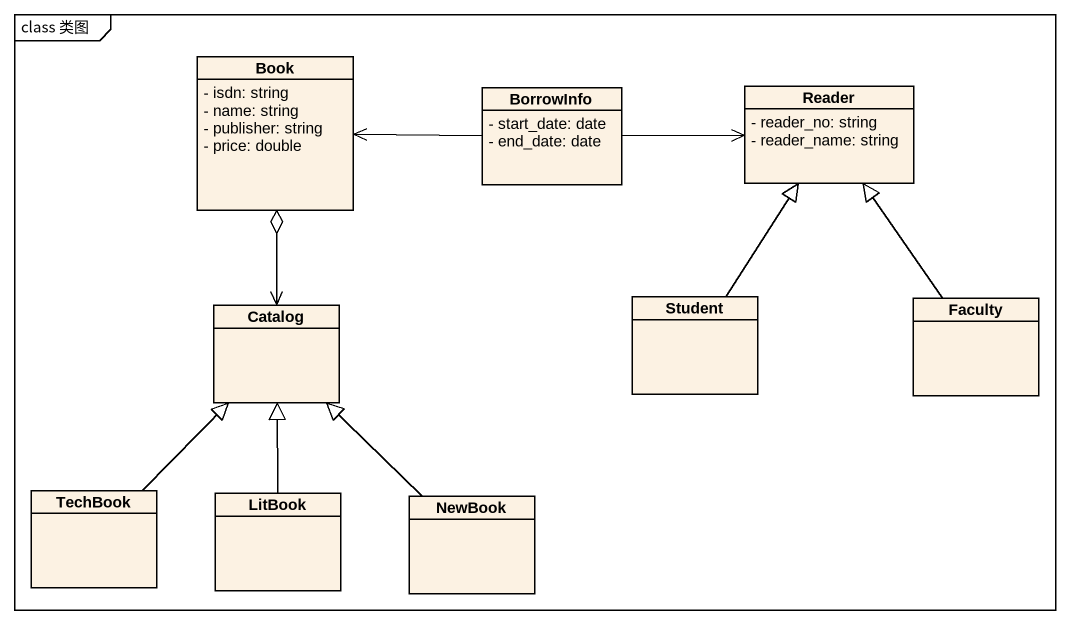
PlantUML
@startuml
mainframe class 类图
hide circle
hide empty members
skinparam classAttributeIconSize 0
class Book {
  - isdn: string
  - name: string
  - publisher: string
  - price: double
}
class BorrowInfo {
  - start_date: date
  - end_date: date
}
class Reader {
  - reader_no: string
  - reader_name: string
}
class Catalog
class Student
class Faculty
class TechBook
class LitBook
class NewBook
BorrowInfo -left-> Book
BorrowInfo -right-> Reader
Catalog <-up-o Book
Student -up-|> Reader
Faculty -up-|> Reader
TechBook -up-|> Catalog
LitBook -up-|> Catalog
NewBook -up-|> Catalog
@enduml
